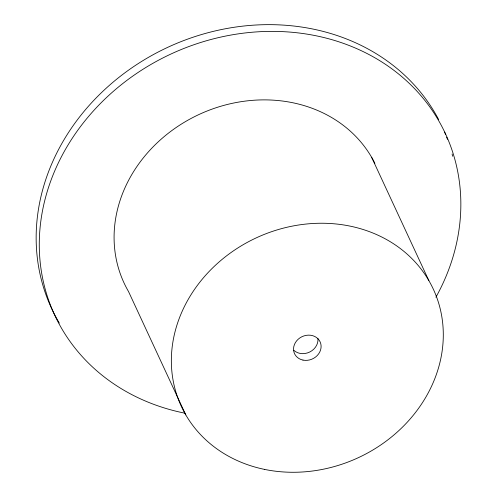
<?xml version="1.0" encoding="UTF-8"?>
<svg xmlns="http://www.w3.org/2000/svg" width="497" height="497" viewBox="0 0 497 497"><rect width="100%" height="100%" fill="white"/><g stroke="black" fill="none" stroke-linecap="round" stroke-linejoin="round"><path stroke-width="0.75" d="M371.607 157.263L428.868 280.631M185.785 414.896L128.518 291.534A138.955 121.181 -24.9 0 1 192.594 117.652A138.955 121.181 -24.9 0 1 374.893 163.37M317.925 338.488A14.09 12.288 -24.9 0 1 309.73 352.013A14.09 12.288 -24.9 0 1 293.895 350.36M185.145 413.237A215.406 187.847 -24.9 0 1 53.732 173.279A215.406 187.847 -24.9 0 1 338.308 41.636A215.406 187.847 -24.9 0 1 435.906 297.231M444.61 132.134A215.406 187.847 -24.9 0 1 445.498 134.277M446.635 137.153A215.406 187.847 -24.9 0 1 447.455 139.322M452.096 154.02A215.406 187.847 -24.9 0 1 452.674 156.251M59.298 323.05A215.406 187.847 -24.9 0 1 155.12 53.639A215.406 187.847 -24.9 0 1 438.677 119.615M264.491 469.385A138.955 121.181 -24.9 0 0 440.504 310.06A138.955 121.181 -24.9 0 0 216.978 263.839A138.955 121.181 -24.9 0 0 264.491 469.385M302.984 360.095A14.09 12.288 -24.9 0 0 320.832 343.943A14.09 12.288 -24.9 0 0 298.163 339.252A14.09 12.288 -24.9 0 0 302.984 360.095"/></g></svg>
